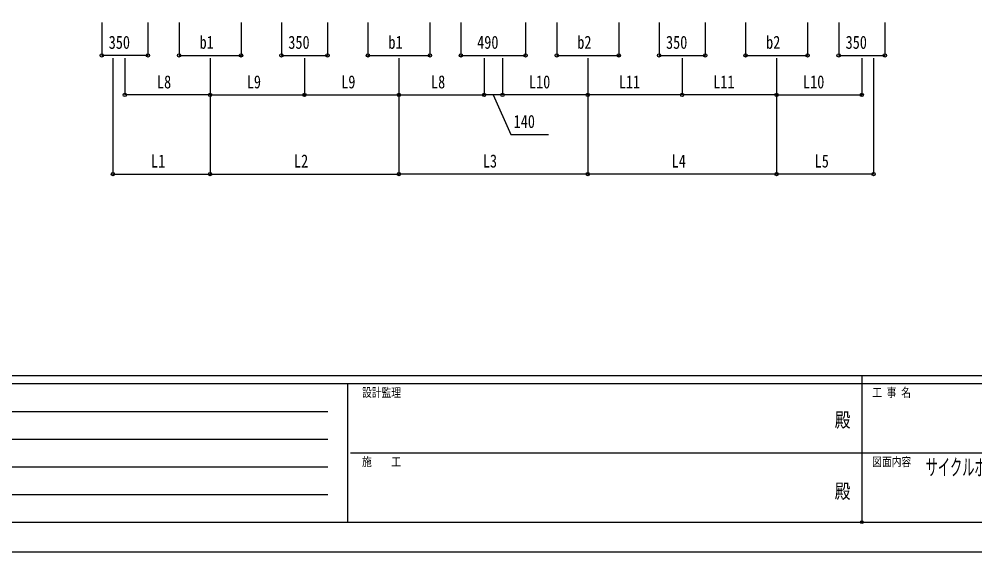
# Model space of a CAD drawing. Units: millimetres, scale not verified. Extents: x -13134 to 13134, y -8911 to 8914.
# Drawn here: x -5886 to 1361, y -8906 to -4867 of the extents above; entities that cross this region are included whole.
import ezdxf
from ezdxf.enums import TextEntityAlignment as Align

# ---------------------------------------------------------------- set-up
doc = ezdxf.new("R2010")
doc.units = ezdxf.units.MM
doc.header["$LTSCALE"] = 40
doc.header["$PDMODE"] = 32
doc.header["$PDSIZE"] = 20
for name, color, linetype in [('0-2_USER1', 3, 'Continuous'), ('0-7_YKK_D', 6, 'Continuous'), ('0-8_YKK_ZWAK', 7, 'Continuous')]:
    doc.layers.add(name, color=color, linetype=linetype)
doc.styles.add('ＭＳ ゴシック', font='')
doc.styles.get('ＭＳ ゴシック').set_extended_font_data('MS Gothic')

msp = doc.modelspace()

# ---------------------------------------------------------------- linework, layer by layer
at = {"layer": '0-7_YKK_D'}
for p, q in [((-5259.63, -4891.88), (-5259.63, -5142.88)), ((-4909.63, -4891.88), (-4909.63, -5142.88)), ((-4673.63, -4891.88), (-4673.63, -5142.88)), ((-4203.63, -4891.88), (-4203.63, -5142.88)), ((-3897.63, -4891.88), (-3897.63, -5142.88)), ((-3547.63, -4891.88), (-3547.63, -5142.88)), ((-3241.63, -4891.88), (-3241.63, -5142.88)), ((-2771.63, -4891.88), (-2771.63, -5142.88)), ((-2535.63, -4891.88), (-2535.63, -5142.88)), ((-2045.63, -4891.88), (-2045.63, -5142.88)), ((-1809.63, -4891.88), (-1809.63, -5142.88)), ((-1339.63, -4891.88), (-1339.63, -5142.88)), ((-1033.63, -4891.88), (-1033.63, -5142.88)), ((-683.63, -4891.88), (-683.63, -5142.88)), ((-377.63, -4891.88), (-377.63, -5142.88)), ((92.37, -4891.88), (92.37, -5142.88)), ((328.37, -4891.88), (328.37, -5142.88)), ((678.37, -4891.88), (678.37, -5142.88)), ((-4909.63, -5141.88), (-5259.63, -5141.88)), ((-4673.63, -5141.88), (-4203.63, -5141.88)), ((-3897.63, -5141.88), (-3547.63, -5141.88)), ((-3241.63, -5141.88), (-2771.63, -5141.88)), ((-2535.63, -5141.88), (-2045.63, -5141.88)), ((-1809.63, -5141.88), (-1339.63, -5141.88)), ((-1033.63, -5141.88), (-683.63, -5141.88)), ((-377.63, -5141.88), (92.37, -5141.88)), ((328.37, -5141.88), (678.37, -5141.88)), ((-5174.63, -5161.88), (-5174.63, -6042.88)), ((-5084.63, -5161.88), (-5084.63, -5442.88)), ((-4438.63, -5161.88), (-4438.63, -6042.88)), ((-4438.63, -5161.88), (-4438.63, -6042.88)), ((-4438.63, -5161.88), (-4438.63, -5442.88)), ((-4438.63, -5161.88), (-4438.63, -5442.88)), ((-3722.63, -5161.88), (-3722.63, -5442.88)), ((-3722.63, -5161.88), (-3722.63, -5442.88)), ((-3006.63, -5161.88), (-3006.63, -6042.88)), ((-3006.63, -5161.88), (-3006.63, -6042.88)), ((-3006.63, -5161.88), (-3006.63, -5442.88)), ((-3006.63, -5161.88), (-3006.63, -5442.88)), ((-2360.63, -5161.88), (-2360.63, -5442.88)), ((-2360.63, -5161.88), (-2360.63, -5442.88)), ((-2220.63, -5161.88), (-2220.63, -5442.88)), ((-2220.63, -5161.88), (-2220.63, -5442.88)), ((-1574.63, -5161.88), (-1574.63, -6042.88)), ((-1574.63, -5161.88), (-1574.63, -6042.88)), ((-1574.63, -5161.88), (-1574.63, -5442.88)), ((-1574.63, -5161.88), (-1574.63, -5442.88)), ((-858.63, -5161.88), (-858.63, -5442.88)), ((-858.63, -5161.88), (-858.63, -5442.88)), ((-142.63, -5161.88), (-142.63, -6042.88)), ((-142.63, -5161.88), (-142.63, -6042.88)), ((-142.63, -5161.88), (-142.63, -5442.88)), ((-142.63, -5161.88), (-142.63, -5442.88)), ((503.37, -5161.88), (503.37, -5442.88)), ((593.37, -5161.88), (593.37, -6042.88)), ((-4438.63, -5441.88), (-5084.63, -5441.88)), ((-4438.63, -5441.88), (-3722.63, -5441.88)), ((-3722.63, -5441.88), (-3006.63, -5441.88)), ((-3006.63, -5441.88), (-2360.63, -5441.88)), ((-2220.63, -5441.88), (-2360.63, -5441.88)), ((-1574.63, -5441.88), (-2220.63, -5441.88)), ((-858.63, -5441.88), (-1574.63, -5441.88)), ((-142.63, -5441.88), (-858.63, -5441.88)), ((-142.63, -5441.88), (503.37, -5441.88)), ((-5174.63, -6041.88), (-4438.63, -6041.88)), ((-4438.63, -6041.88), (-3006.63, -6041.88)), ((-1574.63, -6041.88), (-3006.63, -6041.88)), ((-142.63, -6041.88), (-1574.63, -6041.88)), ((593.37, -6041.88), (-142.63, -6041.88))]:
    msp.add_line(p, q, dxfattribs=at)
msp.add_lwpolyline([(-2290.63, -5441.88), (-2156.42, -5741.88), (-1871.62, -5741.88)], dxfattribs=at)
for centre in [(-5259.63, -5141.88), (-4909.63, -5141.88), (-4673.63, -5141.88), (-4203.63, -5141.88), (-3897.63, -5141.88), (-3547.63, -5141.88), (-3241.63, -5141.88), (-2771.63, -5141.88), (-2535.63, -5141.88), (-2045.63, -5141.88), (-1809.63, -5141.88), (-1339.63, -5141.88), (-1033.63, -5141.88), (-683.63, -5141.88), (-377.63, -5141.88), (92.37, -5141.88), (328.37, -5141.88), (678.37, -5141.88), (-5084.63, -5441.88), (-4438.63, -5441.88), (-4438.63, -5441.88), (-3722.63, -5441.88), (-3722.63, -5441.88), (-3006.63, -5441.88), (-3006.63, -5441.88), (-2360.63, -5441.88), (-2360.63, -5441.88), (-2220.63, -5441.88), (-2220.63, -5441.88), (-1574.63, -5441.88), (-1574.63, -5441.88), (-858.63, -5441.88), (-858.63, -5441.88), (-142.63, -5441.88), (-142.63, -5441.88), (503.37, -5441.88), (-5174.63, -6041.88), (-4438.63, -6041.88), (-4438.63, -6041.88), (-3006.63, -6041.88), (-3006.63, -6041.88), (-1574.63, -6041.88), (-1574.63, -6041.88), (-142.63, -6041.88), (-142.63, -6041.88), (593.37, -6041.88)]:
    msp.add_circle(centre, 12.75, dxfattribs=at)
at = {"layer": '0-8_YKK_ZWAK'}
for p, q in [((12204.16, -7571.4), (-11195.84, -7571.4)), ((504.16, -7571.4), (504.16, -8681.4)), ((-3395.84, -7631.4), (-11195.84, -7631.4)), ((-3395.84, -7631.4), (-3395.84, -8681.4)), ((504.16, -7631.4), (-3395.84, -7631.4)), ((4404.16, -7631.4), (504.16, -7631.4)), ((-11068.34, -7841.4), (-3545.84, -7841.4)), ((-11068.34, -8051.4), (-3545.84, -8051.4)), ((-3373.34, -8156.4), (504.16, -8156.4)), ((504.16, -8156.4), (4404.16, -8156.4)), ((-11068.34, -8261.4), (-3545.84, -8261.4)), ((-11068.34, -8471.4), (-3545.84, -8471.4)), ((-11195.84, -8681.4), (-3395.84, -8681.4)), ((-3395.84, -8681.4), (504.16, -8681.4)), ((504.16, -8681.4), (4404.16, -8681.4))]:
    msp.add_line(p, q, dxfattribs=at)
msp.add_lwpolyline([(-12095.9, -8906.4), (13134.1, -8906.4), (13134.1, 8913.6), (-12095.9, 8913.6)], close=True, dxfattribs=at)
msp.add_point((504.16, -8681.4), dxfattribs=at)

# ---------------------------------------------------------------- texts
at = {"layer": '0-2_USER1', "style": 'ＭＳ ゴシック', "width": 0.55}
msp.add_text('サイクルポート エフルージュ FIRST ミニ 1500タイプ', height=123.2, dxfattribs=at).set_placement((988.08, -8362.9), align=Align.BOTTOM_LEFT)
at = {"layer": '0-7_YKK_D', "style": 'ＭＳ ゴシック', "width": 0.8}
for s, p in [('350', (-5207.03, -5121.88)), ('b1', (-4517.83, -5121.88)), ('350', (-3845.03, -5121.88)), ('b1', (-3085.83, -5121.88)), ('490', (-2413.03, -5121.88)), ('b2', (-1653.83, -5121.88)), ('350', (-981.03, -5121.88)), ('b2', (-221.83, -5121.88)), ('350', (380.97, -5121.88)), ('L8', (-4840.83, -5421.88)), ('L9', (-4159.83, -5421.88)), ('L9', (-3443.83, -5421.88)), ('L8', (-2762.83, -5421.88)), ('L10', (-2020.03, -5421.88)), ('L11', (-1339.03, -5421.88)), ('L11', (-623.03, -5421.88)), ('L10', (57.97, -5421.88)), ('140', (-2136.42, -5721.88)), ('L1', (-4885.83, -6021.88)), ('L2', (-3801.83, -6021.88)), ('L3', (-2369.83, -6021.88)), ('L4', (-937.83, -6021.88)), ('L5', (146.17, -6021.88))]:
    msp.add_text(s, height=98.97, dxfattribs=at).set_placement(p, align=Align.BOTTOM_LEFT)
at = {"layer": '0-8_YKK_ZWAK', "style": 'ＭＳ ゴシック', "width": 0.8}
for s, height, p in [('設計監理', 65.98, (-3285.84, -7751.4)), ('工 事 名', 65.98, (582.91, -7751.4)), ('殿', 110, (298.1, -7993.9)), ('施\u3000\u3000工', 65.98, (-3285.84, -8276.4)), ('図面内容', 65.98, (582.91, -8276.4)), ('殿', 110, (298.1, -8533.9))]:
    msp.add_text(s, height=height, dxfattribs=at).set_placement(p, align=Align.BOTTOM_LEFT)

doc.saveas('drawing.dxf')
